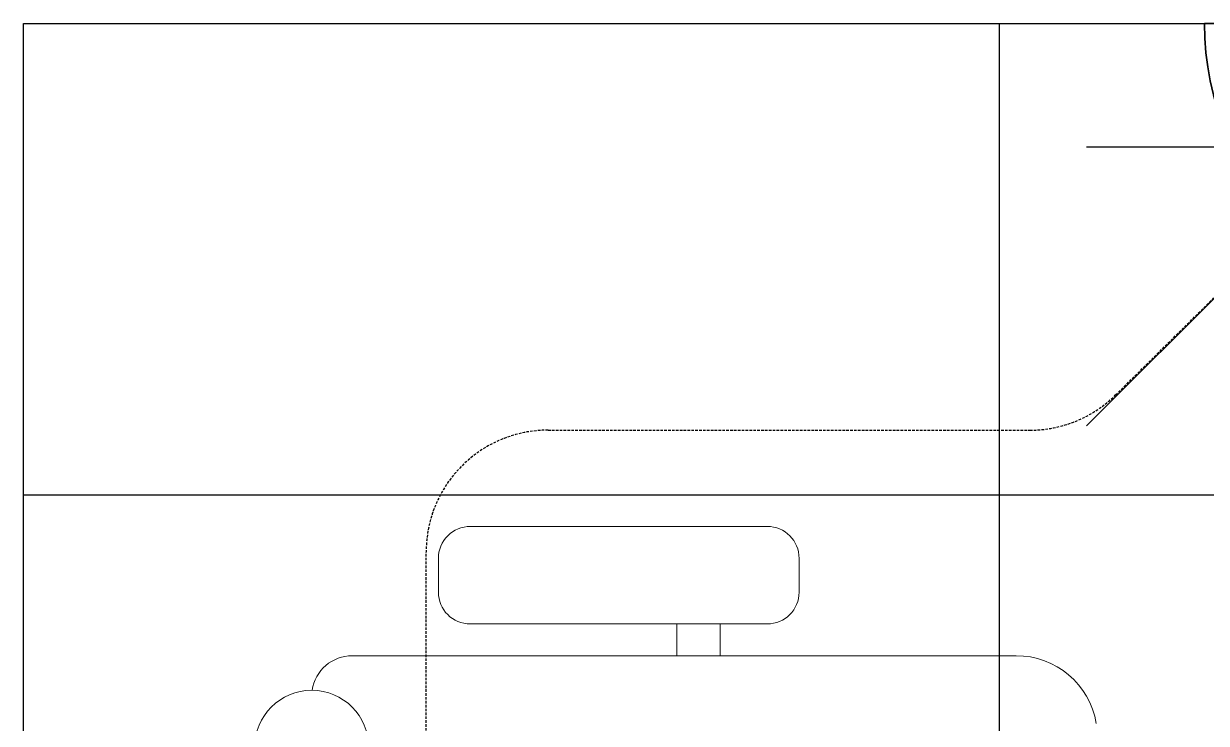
# Model space of a CAD drawing. Extents: x -12260 to 57327, y -29287 to 19916.
# Drawn here: x 44776 to 45503, y -3241 to -2810 of the extents above; entities that cross this region are included whole.
import ezdxf
from ezdxf.enums import TextEntityAlignment as Align

# ---------------------------------------------------------------- set-up
doc = ezdxf.new("R2010")
doc.units = 0
doc.header["$LTSCALE"] = 0.25
doc.linetypes.add('DASHDOT', pattern=[25.4, 12.7, -6.35, 0, -6.35])
doc.linetypes.add('HIDDEN', pattern=[9.525, 6.35, -3.175])
doc.layers.add('01-First Floor-FUR$0$FALSE CEILING', color=251, linetype='Continuous')
for name, color, linetype, lineweight in [('01-First Floor-FUR$0$LOADING', 253, 'Continuous', 5), ('01-First Floor-FUR$0$Walls', 251, 'Continuous', 5), ('E-LITE-CLNG-CNDT', 6, 'DASHDOT', 35), ('E-LITE-EXIT-NUMB', 6, 'Continuous', 25), ('E-POWR-FLOR-CNDT', 6, 'HIDDEN', 25), ('E-POWR-WALL @ 100', 4, 'Continuous', 35)]:
    doc.layers.add(name, color=color, linetype=linetype, lineweight=lineweight)
doc.styles.add('DC_SIMPLEX', font='SIMPLEX.shx', dxfattribs={"width": 0.7})

# ---------------------------------------------------------------- blocks, each defined once
blk = doc.blocks.new('01-First Floor-FUR$0$GF21018-P')
at = {"color": 0}
for p, q in [((-0.2207, 0.47563), (-0.2207, 0.0675)), ((-0.2806, 0.34221), (-0.25983, 0.34221)), ((-0.30021, 0.32259), (-0.30021, 0.14)), ((-0.24021, 0.32259), (-0.24021, 0.14)), ((-0.24021, 0.29372), (-0.2207, 0.29372)), ((-0.24021, 0.26708), (-0.2207, 0.26708)), ((-0.2806, 0.12039), (-0.25983, 0.12039))]:
    blk.add_line(p, q, dxfattribs=at)
for centre, radius, start, end in [((-0.1707, 0.47563), 0.05, 99.63288, 180), ((-0.2806, 0.32259), 0.01962, 90, 180), ((-0.25983, 0.32259), 0.01962, 360, 90), ((-0.2806, 0.14), 0.01962, 180, 270), ((-0.25983, 0.14), 0.01962, 270, 360), ((-0.16429, 0.0425), 0.03511, 90, 270), ((-0.1957, 0.0675), 0.025, 180, 261.47208)]:
    blk.add_arc(centre, radius, start, end, dxfattribs=at)
blk = doc.blocks.new('01-First Floor-FUR')
at = {"layer": '01-First Floor-FUR$0$FALSE CEILING', "linetype": 'Continuous'}
for p, q in [((45376, -6100), (45376, -2810)), ((44776, -3100), (48976, -3100))]:
    blk.add_line(p, q, dxfattribs=at)
at = {"layer": '01-First Floor-FUR$0$FALSE CEILING'}
blk.add_lwpolyline([(44776, -2810), (48976, -2810), (48976, -6100), (44776, -6100)], close=True, dxfattribs=at)
at = {"layer": '01-First Floor-FUR$0$Walls'}
for q in [(48976, -2810), (44776, -4480)]:
    blk.add_line((44776, -2810), q, dxfattribs=at)
at = {"layer": '01-First Floor-FUR$0$LOADING', "extrusion": (-7.77426e-06, 2.24021e-05, 1), "xscale": 1000, "yscale": 1000, "zscale": 1000, "rotation": 269.9985892449479}
blk.add_blockref('01-First Floor-FUR$0$GF21018-P', (44910.62, -3419.58, -0.55), dxfattribs=at)
blk = doc.blocks.new('*U26')
blk.add_line((0, -1.75), (0, -3.25))
blk.add_lwpolyline([(-1.75, 0, 1), (1.75, 0)], format="xyb", close=True)
at = {"layer": 'Defpoints'}
for p, q in [((-2.4749, -2.4749), (0, 0)), ((2.4749, -2.4749), (0, 0)), ((2.4749, -0.7582), (-2.4749, -0.7582))]:
    blk.add_line(p, q, dxfattribs=at)
at = {"layer": 'E-LITE-EXIT-NUMB', "style": 'DC_SIMPLEX', "width": 0.7, "flags": 8}
blk.add_attdef('TYPE', text='', height=2, rotation=360, dxfattribs=at).set_placement((-2.682, 5.2383), align=Align.RIGHT)
blk.add_attdef('CIRCUIT', (2.682, 5.2383), '', height=2, rotation=360, dxfattribs=at)

msp = doc.modelspace()

# ---------------------------------------------------------------- linework, layer by layer
at = {"layer": 'E-POWR-FLOR-CNDT', "elevation": -0.1}
msp.add_lwpolyline([(44899.74, -3949.75), (45023.49, -3826.01), (45023.49, -3135.13, -0.414214), (45098.49, -3060.13), (45394.74, -3060.13, 0.197473), (45447.48, -3038.46), (45553.36, -2933.74)], format="xyb", dxfattribs=at)

# ---------------------------------------------------------------- block references
at = {"layer": 'E-LITE-CLNG-CNDT'}
msp.add_blockref('01-First Floor-FUR', (0, 0), dxfattribs=at)
at = {"layer": 'E-POWR-WALL @ 100', "xscale": -100, "yscale": 100, "zscale": 100}
msp.add_blockref('*U26', (45677.11, -2810), dxfattribs=at)

doc.saveas('drawing.dxf')
